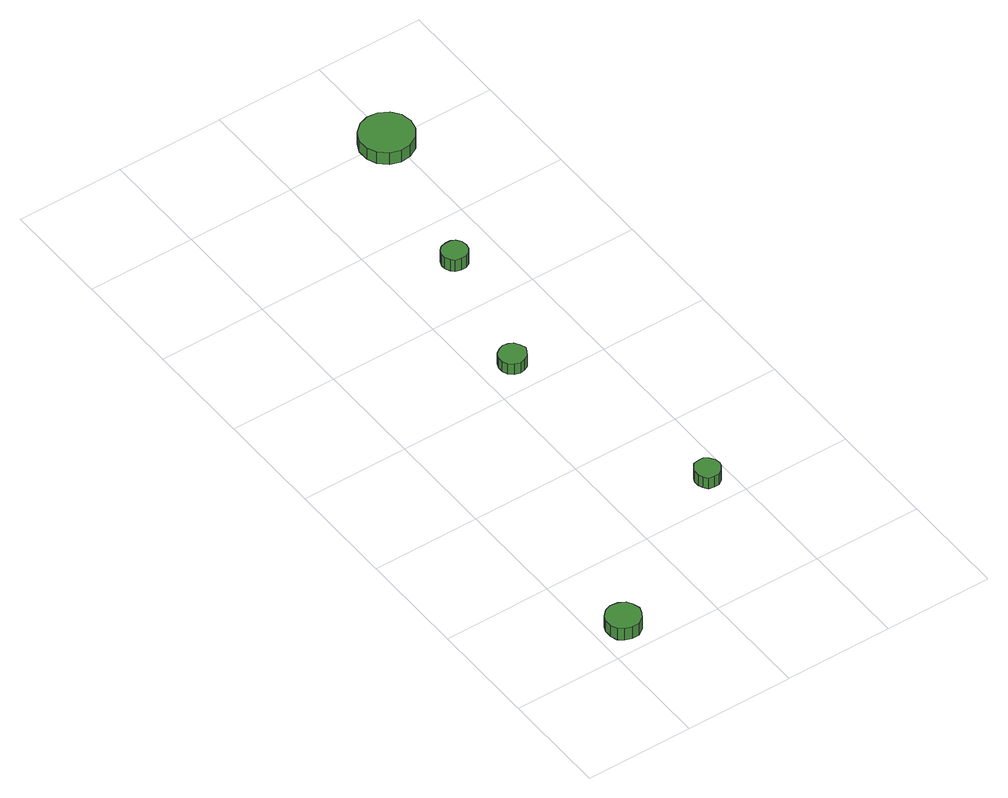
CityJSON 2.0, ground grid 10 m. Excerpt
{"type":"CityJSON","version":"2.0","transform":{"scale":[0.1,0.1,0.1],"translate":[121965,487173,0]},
"CityObjects":{
"tree1":{"type":"SolitaryVegetationObject","attributes":{"function":"something"},"geometry":[{"type":"MultiSurface","lod":"1","boundaries":[[[0,1,2,3,4,5,6,7,8,9,10,11,12,13,14]],[[15,16,17,18,19,20,21,22,23,24,25,26,27,28,29]],[[0,29,28,1]],[[1,28,27,2]],[[2,27,26,3]],[[3,26,25,4]],[[4,25,24,5]],[[5,24,23,6]],[[6,23,22,7]],[[7,22,21,8]],[[8,21,20,9]],[[9,20,19,10]],[[10,19,18,11]],[[11,18,17,12]],[[12,17,16,13]],[[13,16,15,14]],[[14,15,29,0]]]}]},
"tree2":{"type":"SolitaryVegetationObject","attributes":{"function":"something"},"geometry":[{"type":"MultiSurface","lod":"1","boundaries":[[[30,31,32,33,34,35,36,37,38,39,40,41,42,43,44]],[[45,46,47,48,49,50,51,52,53,54,55,56,57,58,59]],[[30,59,58,31]],[[31,58,57,32]],[[32,57,56,33]],[[33,56,55,34]],[[34,55,54,35]],[[35,54,53,36]],[[36,53,52,37]],[[37,52,51,38]],[[38,51,50,39]],[[39,50,49,40]],[[40,49,48,41]],[[41,48,47,42]],[[42,47,46,43]],[[43,46,45,44]],[[44,45,59,30]]]}]},
"tree3":{"type":"SolitaryVegetationObject","attributes":{"function":"something"},"geometry":[{"type":"MultiSurface","lod":"1","boundaries":[[[60,61,62,63,64,65,66,67,68,69,70,71,72,73,74]],[[75,76,77,78,79,80,81,82,83,84,85,86,87,88,89]],[[60,89,88,61]],[[61,88,87,62]],[[62,87,86,63]],[[63,86,85,64]],[[64,85,84,65]],[[65,84,83,66]],[[66,83,82,67]],[[67,82,81,68]],[[68,81,80,69]],[[69,80,79,70]],[[70,79,78,71]],[[71,78,77,72]],[[72,77,76,73]],[[73,76,75,74]],[[74,75,89,60]]]}]},
"tree4":{"type":"SolitaryVegetationObject","attributes":{"function":"something"},"geometry":[{"type":"MultiSurface","lod":"1","boundaries":[[[90,91,92,93,94,95,96,97,98,99,100,101,102,103,104]],[[105,106,107,108,109,110,111,112,113,114,115,116,117,118,119]],[[90,119,118,91]],[[91,118,117,92]],[[92,117,116,93]],[[93,116,115,94]],[[94,115,114,95]],[[95,114,113,96]],[[96,113,112,97]],[[97,112,111,98]],[[98,111,110,99]],[[99,110,109,100]],[[100,109,108,101]],[[101,108,107,102]],[[102,107,106,103]],[[103,106,105,104]],[[104,105,119,90]]]}]},
"tree5":{"type":"SolitaryVegetationObject","attributes":{"function":"something"},"geometry":[{"type":"MultiSurface","lod":"1","boundaries":[[[120,121,122,123,124,125,126,127,128,129,130,131,132,133,134]],[[135,136,137,138,139,140,141,142,143,144,145,146,147,148,149]],[[120,149,148,121]],[[121,148,147,122]],[[122,147,146,123]],[[123,146,145,124]],[[124,145,144,125]],[[125,144,143,126]],[[126,143,142,127]],[[127,142,141,128]],[[128,141,140,129]],[[129,140,139,130]],[[130,139,138,131]],[[131,138,137,132]],[[132,137,136,133]],[[133,136,135,134]],[[134,135,149,120]]]}]}
},
"vertices":[
[39,24,18],[37,31,18],[34,36,18],[28,39,18],[21,40,18],[15,38,18],[10,33,18],[8,28,18],[8,21,18],[10,15,18],[15,11,18],[21,9,18],[28,9,18],[34,13,18],[37,18,18],[37,18,5],[34,13,5],[28,9,5],[21,9,5],[15,11,5],[10,15,5],[8,21,5],[8,28,5],[10,33,5],[15,38,5],[21,40,5],[28,39,5],[34,36,5],[37,31,5],[39,24,5],
[190,123,19],[189,128,19],[186,132,19],[182,135,19],[177,135,19],[172,134,19],[169,130,19],[167,126,19],[167,121,19],[169,117,19],[172,113,19],[177,112,19],[182,112,19],[186,115,19],[189,119,19],[189,119,7],[186,115,7],[182,112,7],[177,112,7],[172,113,7],[169,117,7],[167,121,7],[167,126,7],[169,130,7],[172,134,7],[177,135,7],[182,135,7],[186,132,7],[189,128,7],[190,123,7],
[142,328,14],[140,333,14],[137,338,14],[133,340,14],[128,341,14],[123,339,14],[119,336,14],[117,331,14],[117,326,14],[119,321,14],[123,318,14],[128,316,14],[133,317,14],[137,319,14],[140,324,14],[140,324,2],[137,319,2],[133,317,2],[128,316,2],[123,318,2],[119,321,2],[117,326,2],[117,331,2],[119,336,2],[123,339,2],[128,341,2],[133,340,2],[137,338,2],[140,333,2],[142,328,2],
[172,454,14],[171,459,14],[168,463,14],[164,465,14],[159,465,14],[154,464,14],[151,461,14],[149,456,14],[149,452,14],[151,447,14],[154,444,14],[159,443,14],[164,443,14],[168,445,14],[171,449,14],[171,449,1],[168,445,1],[164,443,1],[159,443,1],[154,444,1],[151,447,1],[149,452,1],[149,456,1],[151,461,1],[154,464,1],[159,465,1],[164,465,1],[168,463,1],[171,459,1],[172,454,1],
[215,592,21],[213,602,21],[207,610,21],[198,615,21],[188,616,21],[179,613,21],[171,606,21],[167,597,21],[167,587,21],[171,578,21],[179,571,21],[188,568,21],[198,569,21],[207,574,21],[213,582,21],[213,582,8],[207,574,8],[198,569,8],[188,568,8],[179,571,8],[171,578,8],[167,587,8],[167,597,8],[171,606,8],[179,613,8],[188,616,8],[198,615,8],[207,610,8],[213,602,8],[215,592,8]
]}
